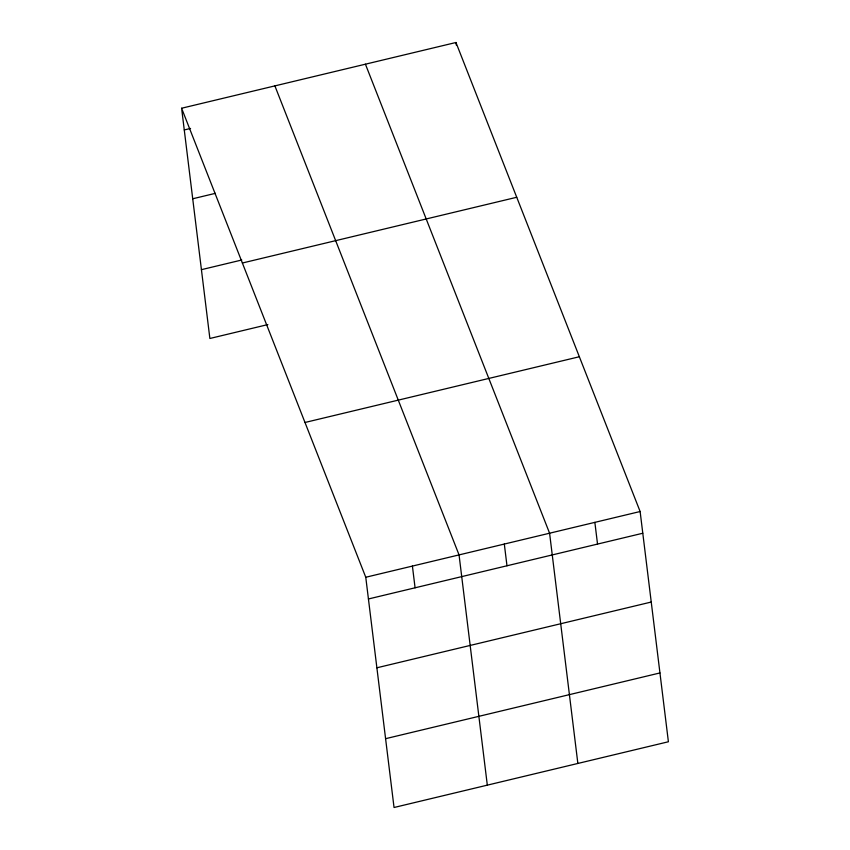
<?xml version="1.0" encoding="UTF-8"?>
<svg xmlns="http://www.w3.org/2000/svg" width="850" height="850" viewBox="0 0 850 850"><rect width="100%" height="100%" fill="white"/><g stroke="black" fill="none" stroke-linecap="round" stroke-linejoin="round"><path stroke-width="1.27" d="M181.602 108.237L455.961 42.5L640.124 511.519L668.398 741.763L394.039 807.5L365.766 577.256L181.602 108.237L209.876 338.481L267.856 324.583M184.269 129.954L190.57 128.446M192.716 198.773L215.411 193.333M201.429 269.663L241.761 260.004M242.377 263.011L516.736 197.274M304.991 422.482L579.349 356.745M365.766 577.256L640.124 511.519M368.433 598.974L642.791 533.237M376.879 667.792L651.238 602.044M385.592 738.682L659.951 672.945M365.426 64.196L549.589 533.216L577.862 763.459M274.89 85.892L459.053 554.912L487.316 785.145M594.862 522.367L597.529 544.085M455.961 42.5L456.28 45.05M504.316 544.064L506.983 565.781M412.409 566.089L415.076 587.796"/></g></svg>
